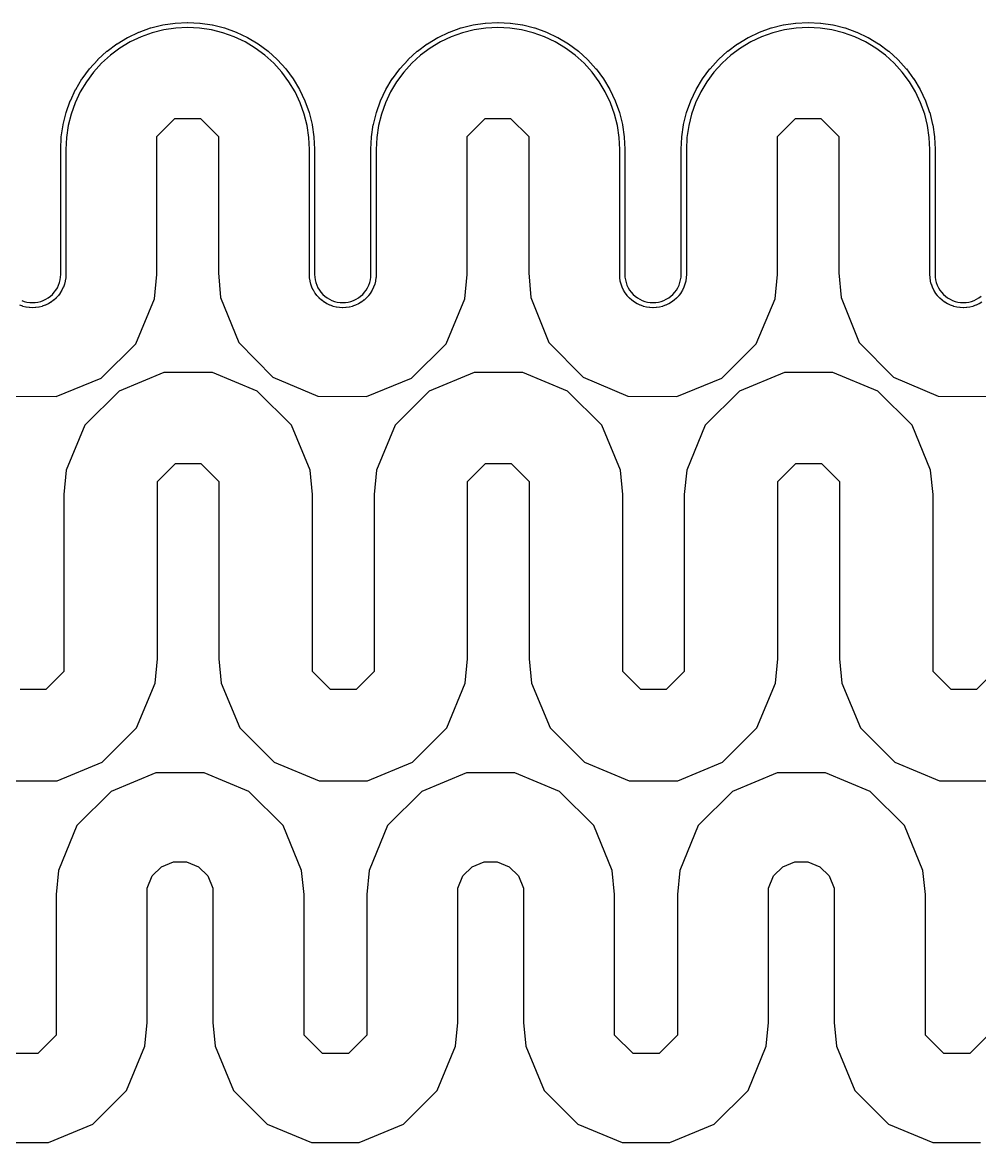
# Model space of a CAD drawing. Header units: metres. Extents: x 0 to 117, y 0 to 64.
# Drawn here: x 59.12 to 63.81, y 35.87 to 41.36 of the extents above; entities that cross this region are included whole.
import ezdxf

# ---------------------------------------------------------------- set-up
doc = ezdxf.new("R2010")
doc.units = ezdxf.units.M

msp = doc.modelspace()

# ---------------------------------------------------------------- linework, layer by layer
for points in [[(59.1172, 39.9945), (59.13, 39.9899), (59.13, 39.9899), (59.13, 39.9899), (59.13, 39.9899), (59.1431, 39.9866), (59.1431, 39.9866), (59.1431, 39.9866), (59.1431, 39.9866), (59.1565, 39.9846), (59.1565, 39.9846), (59.1565, 39.9846), (59.1565, 39.9846), (59.1701, 39.9839), (59.1701, 39.9839), (59.1701, 39.9839), (59.1701, 39.9839), (59.1836, 39.9846), (59.1836, 39.9846), (59.1836, 39.9846), (59.1836, 39.9846), (59.197, 39.9866), (59.197, 39.9866), (59.197, 39.9866), (59.197, 39.9866), (59.2102, 39.9899), (59.2102, 39.9899), (59.2102, 39.9899), (59.2102, 39.9899), (59.2229, 39.9945), (59.2229, 39.9945), (59.2229, 39.9945), (59.2229, 39.9945), (59.2352, 40.0003), (59.2352, 40.0003), (59.2352, 40.0003), (59.2352, 40.0003), (59.2468, 40.0072), (59.2468, 40.0072), (59.2468, 40.0072), (59.2468, 40.0072), (59.2577, 40.0153), (59.2577, 40.0153), (59.2577, 40.0153), (59.2577, 40.0153), (59.2678, 40.0244), (59.2678, 40.0244), (59.2678, 40.0244), (59.2678, 40.0244), (59.2769, 40.0344), (59.2769, 40.0344), (59.2769, 40.0344), (59.2769, 40.0344), (59.2849, 40.0453), (59.2849, 40.0453), (59.2849, 40.0453), (59.2849, 40.0453), (59.2919, 40.057), (59.2919, 40.057), (59.2919, 40.057), (59.2919, 40.057), (59.2977, 40.0692), (59.2977, 40.0692), (59.2977, 40.0692), (59.2977, 40.0692), (59.3023, 40.082), (59.3023, 40.082), (59.3023, 40.082), (59.3023, 40.082), (59.3056, 40.0951), (59.3056, 40.0951), (59.3056, 40.0951), (59.3056, 40.0951), (59.3076, 40.1086), (59.3076, 40.1086), (59.3076, 40.1086), (59.3076, 40.1086), (59.3082, 40.1224), (59.3082, 40.1224), (59.3082, 40.1224), (59.3082, 40.1224), (59.3082, 40.735), (59.3082, 40.7356), (59.3109, 40.7953), (59.3111, 40.7966), (59.3198, 40.8558), (59.3201, 40.857), (59.3346, 40.915), (59.335, 40.9162), (59.3551, 40.9726), (59.3556, 40.9737), (59.3812, 41.0278), (59.3818, 41.0289), (59.4125, 41.0802), (59.4132, 41.0812), (59.4489, 41.1293), (59.4496, 41.1303), (59.4898, 41.1746), (59.4907, 41.1755), (59.535, 41.2156), (59.536, 41.2164), (59.584, 41.2521), (59.5851, 41.2528), (59.6364, 41.2835), (59.6375, 41.2841), (59.6916, 41.3097), (59.6927, 41.3102), (59.749, 41.3303), (59.7502, 41.3307), (59.8083, 41.3452), (59.8095, 41.3454), (59.8687, 41.3542), (59.8699, 41.3543), (59.9297, 41.3573), (59.9309, 41.3573), (59.9907, 41.3543), (59.9919, 41.3542), (60.0511, 41.3454), (60.0523, 41.3452), (60.1103, 41.3307), (60.1115, 41.3303), (60.1678, 41.3102), (60.169, 41.3097), (60.2231, 41.2841), (60.2242, 41.2835), (60.2755, 41.2528), (60.2765, 41.2521), (60.3246, 41.2164), (60.3255, 41.2156), (60.3699, 41.1755), (60.3707, 41.1746), (60.4109, 41.1303), (60.4117, 41.1293), (60.4474, 41.0812), (60.448, 41.0802), (60.4788, 41.0289), (60.4794, 41.0278), (60.505, 40.9737), (60.5054, 40.9726), (60.5256, 40.9162), (60.526, 40.915), (60.5405, 40.857), (60.5407, 40.8558), (60.5495, 40.7966), (60.5496, 40.7954), (60.5526, 40.7356), (60.5526, 40.735), (60.5526, 40.1224), (60.5526, 40.1224), (60.5526, 40.1224), (60.5526, 40.1224), (60.5533, 40.1086), (60.5533, 40.1086), (60.5533, 40.1086), (60.5533, 40.1086), (60.5553, 40.0951), (60.5553, 40.0951), (60.5553, 40.0951), (60.5553, 40.0951), (60.5586, 40.082), (60.5586, 40.082), (60.5586, 40.082), (60.5586, 40.082), (60.5631, 40.0692), (60.5631, 40.0692), (60.5631, 40.0692), (60.5631, 40.0692), (60.5689, 40.057), (60.5689, 40.057), (60.5689, 40.057), (60.5689, 40.057), (60.5759, 40.0453), (60.5759, 40.0453), (60.5759, 40.0453), (60.5759, 40.0453), (60.584, 40.0344), (60.584, 40.0344), (60.584, 40.0344), (60.584, 40.0344), (60.5931, 40.0244), (60.5931, 40.0244), (60.5931, 40.0244), (60.5931, 40.0244), (60.6031, 40.0153), (60.6031, 40.0153), (60.6031, 40.0153), (60.6031, 40.0153), (60.614, 40.0072), (60.614, 40.0072), (60.614, 40.0072), (60.614, 40.0072), (60.6256, 40.0003), (60.6256, 40.0003), (60.6256, 40.0003), (60.6256, 40.0003), (60.6379, 39.9945), (60.6379, 39.9945), (60.6379, 39.9945), (60.6379, 39.9945), (60.6507, 39.9899), (60.6507, 39.9899), (60.6507, 39.9899), (60.6507, 39.9899), (60.6638, 39.9866), (60.6638, 39.9866), (60.6638, 39.9866), (60.6638, 39.9866), (60.6772, 39.9846), (60.6772, 39.9846), (60.6772, 39.9846), (60.6772, 39.9846), (60.6908, 39.9839), (60.6908, 39.9839), (60.6908, 39.9839), (60.6908, 39.9839), (60.7043, 39.9846), (60.7043, 39.9846), (60.7043, 39.9846), (60.7043, 39.9846), (60.7177, 39.9866), (60.7177, 39.9866), (60.7177, 39.9866), (60.7177, 39.9866), (60.7309, 39.9899), (60.7309, 39.9899), (60.7309, 39.9899), (60.7309, 39.9899), (60.7436, 39.9945), (60.7436, 39.9945), (60.7436, 39.9945), (60.7436, 39.9945), (60.7559, 40.0003), (60.7559, 40.0003), (60.7559, 40.0003), (60.7559, 40.0003), (60.7675, 40.0072), (60.7675, 40.0072), (60.7675, 40.0072), (60.7675, 40.0072), (60.7784, 40.0153), (60.7784, 40.0153), (60.7784, 40.0153), (60.7784, 40.0153), (60.7885, 40.0244), (60.7885, 40.0244), (60.7885, 40.0244), (60.7885, 40.0244), (60.7976, 40.0344), (60.7976, 40.0344), (60.7976, 40.0344), (60.7976, 40.0344), (60.8056, 40.0453), (60.8056, 40.0453), (60.8056, 40.0453), (60.8056, 40.0453), (60.8126, 40.057), (60.8126, 40.057), (60.8126, 40.057), (60.8126, 40.057), (60.8184, 40.0692), (60.8184, 40.0692), (60.8184, 40.0692), (60.8184, 40.0692), (60.823, 40.082), (60.823, 40.082), (60.823, 40.082), (60.823, 40.082), (60.8263, 40.0951), (60.8263, 40.0951), (60.8263, 40.0951), (60.8263, 40.0951), (60.8283, 40.1086), (60.8283, 40.1086), (60.8283, 40.1086), (60.8283, 40.1086), (60.8289, 40.1224), (60.8289, 40.1224), (60.8289, 40.1224), (60.8289, 40.1224), (60.8289, 40.735), (60.8289, 40.7356), (60.8316, 40.7953), (60.8318, 40.7966), (60.8405, 40.8558), (60.8408, 40.857), (60.8553, 40.915), (60.8557, 40.9162), (60.8758, 40.9726), (60.8763, 40.9737), (60.9019, 41.0278), (60.9025, 41.0289), (60.9332, 41.0802), (60.9339, 41.0812), (60.9696, 41.1293), (60.9703, 41.1303), (61.0105, 41.1746), (61.0114, 41.1755), (61.0557, 41.2156), (61.0567, 41.2164), (61.1047, 41.2521), (61.1058, 41.2528), (61.1571, 41.2835), (61.1582, 41.2841), (61.2123, 41.3097), (61.2134, 41.3102), (61.2697, 41.3303), (61.2709, 41.3307), (61.329, 41.3452), (61.3302, 41.3454), (61.3894, 41.3542), (61.3906, 41.3543), (61.4504, 41.3573), (61.4516, 41.3573), (61.5114, 41.3543), (61.5126, 41.3542), (61.5718, 41.3454), (61.573, 41.3452), (61.631, 41.3307), (61.6322, 41.3303), (61.6885, 41.3102), (61.6897, 41.3097), (61.7438, 41.2841), (61.7449, 41.2835), (61.7962, 41.2528), (61.7972, 41.2521), (61.8453, 41.2164), (61.8462, 41.2156), (61.8906, 41.1755), (61.8914, 41.1746), (61.9316, 41.1303), (61.9324, 41.1293), (61.968, 41.0812), (61.9687, 41.0802), (61.9995, 41.0289), (62.0001, 41.0278), (62.0257, 40.9737), (62.0261, 40.9726), (62.0463, 40.9162), (62.0467, 40.915), (62.0612, 40.857), (62.0614, 40.8558), (62.0702, 40.7966), (62.0703, 40.7954), (62.0733, 40.7356), (62.0733, 40.735), (62.0733, 40.1223), (62.0733, 40.1223), (62.0733, 40.1223), (62.0733, 40.1223), (62.0737, 40.1084), (62.0737, 40.1084), (62.0737, 40.1084), (62.0737, 40.1084), (62.0757, 40.0951), (62.0757, 40.0951), (62.0757, 40.0951), (62.0757, 40.0951), (62.079, 40.082), (62.079, 40.082), (62.079, 40.082), (62.079, 40.082), (62.0836, 40.0692), (62.0836, 40.0692), (62.0836, 40.0692), (62.0836, 40.0692), (62.0894, 40.057), (62.0894, 40.057), (62.0894, 40.057), (62.0894, 40.057), (62.0963, 40.0453), (62.0963, 40.0453), (62.0963, 40.0453), (62.0963, 40.0453), (62.1044, 40.0344), (62.1044, 40.0344), (62.1044, 40.0344), (62.1044, 40.0344), (62.1135, 40.0244), (62.1135, 40.0244), (62.1135, 40.0244), (62.1135, 40.0244), (62.1236, 40.0153), (62.1236, 40.0153), (62.1236, 40.0153), (62.1236, 40.0153), (62.1344, 40.0072), (62.1344, 40.0072), (62.1344, 40.0072), (62.1344, 40.0072), (62.1461, 40.0003), (62.1461, 40.0003), (62.1461, 40.0003), (62.1461, 40.0003), (62.1583, 39.9945), (62.1583, 39.9945), (62.1583, 39.9945), (62.1583, 39.9945), (62.1711, 39.9899), (62.1711, 39.9899), (62.1711, 39.9899), (62.1711, 39.9899), (62.1843, 39.9866), (62.1843, 39.9866), (62.1843, 39.9866), (62.1843, 39.9866), (62.1977, 39.9846), (62.1977, 39.9846), (62.1977, 39.9846), (62.1977, 39.9846), (62.2112, 39.9839), (62.2112, 39.9839), (62.2112, 39.9839), (62.2112, 39.9839), (62.2247, 39.9846), (62.2247, 39.9846), (62.2247, 39.9846), (62.2247, 39.9846), (62.2382, 39.9866), (62.2382, 39.9866), (62.2382, 39.9866), (62.2382, 39.9866), (62.2513, 39.9899), (62.2513, 39.9899), (62.2513, 39.9899), (62.2513, 39.9899), (62.2641, 39.9945), (62.2641, 39.9945), (62.2641, 39.9945), (62.2641, 39.9945), (62.2763, 40.0003), (62.2763, 40.0003), (62.2763, 40.0003), (62.2763, 40.0003), (62.288, 40.0072), (62.288, 40.0072), (62.288, 40.0072), (62.288, 40.0072), (62.2988, 40.0153), (62.2988, 40.0153), (62.2988, 40.0153), (62.2988, 40.0153), (62.3089, 40.0244), (62.3089, 40.0244), (62.3089, 40.0244), (62.3089, 40.0244), (62.318, 40.0344), (62.318, 40.0344), (62.318, 40.0344), (62.318, 40.0344), (62.3261, 40.0453), (62.3261, 40.0453), (62.3261, 40.0453), (62.3261, 40.0453), (62.333, 40.057), (62.333, 40.057), (62.333, 40.057), (62.333, 40.057), (62.3388, 40.0692), (62.3388, 40.0692), (62.3388, 40.0692), (62.3388, 40.0692), (62.3434, 40.082), (62.3434, 40.082), (62.3434, 40.082), (62.3434, 40.082), (62.3467, 40.0951), (62.3467, 40.0951), (62.3467, 40.0951), (62.3467, 40.0951), (62.3487, 40.1086), (62.3487, 40.1086), (62.3487, 40.1086), (62.3487, 40.1086), (62.3494, 40.1224), (62.3494, 40.1224), (62.3494, 40.1224), (62.3494, 40.1224), (62.3494, 40.735), (62.3494, 40.7356), (62.3521, 40.7953), (62.3522, 40.7966), (62.361, 40.8558), (62.3612, 40.857), (62.3758, 40.915), (62.3761, 40.9162), (62.3963, 40.9726), (62.3967, 40.9737), (62.4223, 41.0278), (62.4229, 41.0289), (62.4537, 41.0802), (62.4544, 41.0812), (62.49, 41.1293), (62.4908, 41.1303), (62.531, 41.1746), (62.5318, 41.1755), (62.5762, 41.2156), (62.5771, 41.2164), (62.6252, 41.2521), (62.6262, 41.2528), (62.6775, 41.2835), (62.6786, 41.2841), (62.7327, 41.3097), (62.7339, 41.3102), (62.7902, 41.3303), (62.7914, 41.3307), (62.8494, 41.3452), (62.8506, 41.3454), (62.9098, 41.3542), (62.9111, 41.3543), (62.9708, 41.3573), (62.972, 41.3573), (63.0318, 41.3543), (63.033, 41.3542), (63.0922, 41.3454), (63.0934, 41.3452), (63.1515, 41.3307), (63.1527, 41.3303), (63.209, 41.3102), (63.2101, 41.3097), (63.2642, 41.2841), (63.2653, 41.2835), (63.3166, 41.2528), (63.3177, 41.2521), (63.3657, 41.2164), (63.3667, 41.2156), (63.411, 41.1755), (63.4119, 41.1746), (63.4521, 41.1303), (63.4529, 41.1293), (63.4885, 41.0812), (63.4892, 41.0802), (63.5199, 41.0289), (63.5205, 41.0278), (63.5461, 40.9737), (63.5466, 40.9726), (63.5667, 40.9162), (63.5671, 40.915), (63.5816, 40.857), (63.5819, 40.8558), (63.5907, 40.7966), (63.5908, 40.7954), (63.5937, 40.7356), (63.5937, 40.735), (63.5937, 40.1224), (63.5937, 40.1224), (63.5937, 40.1224), (63.5937, 40.1224), (63.5944, 40.1086), (63.5944, 40.1086), (63.5944, 40.1086), (63.5944, 40.1086), (63.5964, 40.0951), (63.5964, 40.0951), (63.5964, 40.0951), (63.5964, 40.0951), (63.5997, 40.082), (63.5997, 40.082), (63.5997, 40.082), (63.5997, 40.082), (63.6043, 40.0692), (63.6043, 40.0692), (63.6043, 40.0692), (63.6043, 40.0692), (63.6101, 40.057), (63.6101, 40.057), (63.6101, 40.057), (63.6101, 40.057), (63.617, 40.0453), (63.617, 40.0453), (63.617, 40.0453), (63.617, 40.0453), (63.6251, 40.0344), (63.6251, 40.0344), (63.6251, 40.0344), (63.6251, 40.0344), (63.6342, 40.0244), (63.6342, 40.0244), (63.6342, 40.0244), (63.6342, 40.0244), (63.6443, 40.0153), (63.6443, 40.0153), (63.6443, 40.0153), (63.6443, 40.0153), (63.6551, 40.0072), (63.6551, 40.0072), (63.6551, 40.0072), (63.6551, 40.0072), (63.6668, 40.0003), (63.6668, 40.0003), (63.6668, 40.0003), (63.6668, 40.0003), (63.679, 39.9945), (63.679, 39.9945), (63.679, 39.9945), (63.679, 39.9945), (63.6918, 39.9899), (63.6918, 39.9899), (63.6918, 39.9899), (63.6918, 39.9899), (63.7049, 39.9866), (63.7049, 39.9866), (63.7049, 39.9866), (63.7049, 39.9866), (63.7184, 39.9846), (63.7184, 39.9846), (63.7184, 39.9846), (63.7184, 39.9846), (63.7319, 39.9839), (63.7319, 39.9839), (63.7319, 39.9839), (63.7319, 39.9839), (63.7454, 39.9846), (63.7454, 39.9846), (63.7454, 39.9846), (63.7454, 39.9846), (63.7589, 39.9866), (63.7589, 39.9866), (63.7589, 39.9866), (63.7589, 39.9866), (63.772, 39.9899), (63.772, 39.9899), (63.772, 39.9899), (63.772, 39.9899), (63.7848, 39.9945), (63.7848, 39.9945), (63.7848, 39.9945), (63.7848, 39.9945), (63.797, 40.0003), (63.797, 40.0003), (63.797, 40.0003), (63.797, 40.0003), (63.8087, 40.0072), (63.8087, 40.0072), (63.8087, 40.0072), (63.8087, 40.0072), (63.8195, 40.0153)], [(63.8223, 39.9857), (63.8096, 39.9781), (63.8085, 39.9775), (63.7951, 39.9712), (63.7939, 39.9707), (63.78, 39.9658), (63.7788, 39.9654), (63.7644, 39.9618), (63.7632, 39.9616), (63.7486, 39.9594), (63.7473, 39.9593), (63.7325, 39.9585), (63.7313, 39.9585), (63.7165, 39.9593), (63.7152, 39.9594), (63.7006, 39.9616), (63.6994, 39.9618), (63.685, 39.9654), (63.6838, 39.9658), (63.6699, 39.9707), (63.6687, 39.9712), (63.6553, 39.9775), (63.6542, 39.9781), (63.6415, 39.9857), (63.6405, 39.9864), (63.6286, 39.9953), (63.6277, 39.9961), (63.6167, 40.006), (63.6158, 40.0069), (63.6059, 40.0178), (63.6051, 40.0188), (63.5962, 40.0307), (63.5956, 40.0317), (63.5879, 40.0444), (63.5874, 40.0455), (63.581, 40.0589), (63.5805, 40.0601), (63.5756, 40.074), (63.5752, 40.0752), (63.5716, 40.0896), (63.5714, 40.0908), (63.5692, 40.1054), (63.5691, 40.1067), (63.5683, 40.1215), (63.5683, 40.1221), (63.5683, 40.7347), (63.5683, 40.7347), (63.5683, 40.7347), (63.5683, 40.7347), (63.5654, 40.7935), (63.5654, 40.7935), (63.5654, 40.7935), (63.5654, 40.7935), (63.5568, 40.8514), (63.5568, 40.8514), (63.5568, 40.8514), (63.5568, 40.8514), (63.5426, 40.9083), (63.5426, 40.9083), (63.5426, 40.9083), (63.5426, 40.9083), (63.5229, 40.9634), (63.5229, 40.9634), (63.5229, 40.9634), (63.5229, 40.9634), (63.4978, 41.0164), (63.4978, 41.0164), (63.4978, 41.0164), (63.4978, 41.0164), (63.4677, 41.0666), (63.4677, 41.0666), (63.4677, 41.0666), (63.4677, 41.0666), (63.4328, 41.1137), (63.4328, 41.1137), (63.4328, 41.1137), (63.4328, 41.1137), (63.3935, 41.1571), (63.3935, 41.1571), (63.3935, 41.1571), (63.3935, 41.1571), (63.3501, 41.1964), (63.3501, 41.1964), (63.3501, 41.1964), (63.3501, 41.1964), (63.303, 41.2313), (63.303, 41.2313), (63.303, 41.2313), (63.303, 41.2313), (63.2528, 41.2614), (63.2528, 41.2614), (63.2528, 41.2614), (63.2528, 41.2614), (63.1998, 41.2864), (63.1998, 41.2864), (63.1998, 41.2864), (63.1998, 41.2864), (63.1447, 41.3062), (63.1447, 41.3062), (63.1447, 41.3062), (63.1447, 41.3062), (63.0879, 41.3204), (63.0879, 41.3204), (63.0879, 41.3204), (63.0879, 41.3204), (63.0299, 41.329), (63.0299, 41.329), (63.0299, 41.329), (63.0299, 41.329), (62.9714, 41.3319), (62.9714, 41.3319), (62.9714, 41.3319), (62.9714, 41.3319), (62.9129, 41.329), (62.9129, 41.329), (62.9129, 41.329), (62.9129, 41.329), (62.855, 41.3204), (62.855, 41.3204), (62.855, 41.3204), (62.855, 41.3204), (62.7982, 41.3062), (62.7982, 41.3062), (62.7982, 41.3062), (62.7982, 41.3062), (62.743, 41.2864), (62.743, 41.2864), (62.743, 41.2864), (62.743, 41.2864), (62.6901, 41.2614), (62.6901, 41.2614), (62.6901, 41.2614), (62.6901, 41.2614), (62.6398, 41.2313), (62.6398, 41.2313), (62.6398, 41.2313), (62.6398, 41.2313), (62.5928, 41.1964), (62.5928, 41.1964), (62.5928, 41.1964), (62.5928, 41.1964), (62.5494, 41.1571), (62.5494, 41.1571), (62.5494, 41.1571), (62.5494, 41.1571), (62.51, 41.1137), (62.51, 41.1137), (62.51, 41.1137), (62.51, 41.1137), (62.4751, 41.0666), (62.4751, 41.0666), (62.4751, 41.0666), (62.4751, 41.0666), (62.445, 41.0164), (62.445, 41.0164), (62.445, 41.0164), (62.445, 41.0164), (62.42, 40.9634), (62.42, 40.9634), (62.42, 40.9634), (62.42, 40.9634), (62.4002, 40.9083), (62.4002, 40.9083), (62.4002, 40.9083), (62.4002, 40.9083), (62.386, 40.8514), (62.386, 40.8514), (62.386, 40.8514), (62.386, 40.8514), (62.3774, 40.7935), (62.3774, 40.7935), (62.3774, 40.7935), (62.3774, 40.7935), (62.3748, 40.7347), (62.3748, 40.7347), (62.3748, 40.7347), (62.3748, 40.7347), (62.3748, 40.1221), (62.3748, 40.1215), (62.374, 40.1067), (62.3739, 40.1054), (62.3717, 40.0908), (62.3715, 40.0896), (62.3679, 40.0752), (62.3675, 40.074), (62.3626, 40.0601), (62.3621, 40.0589), (62.3557, 40.0455), (62.3552, 40.0444), (62.3475, 40.0317), (62.3469, 40.0307), (62.338, 40.0188), (62.3372, 40.0178), (62.3273, 40.0069), (62.3264, 40.006), (62.3155, 39.9961), (62.3145, 39.9953), (62.3026, 39.9864), (62.3016, 39.9857), (62.2889, 39.9781), (62.2878, 39.9775), (62.2744, 39.9712), (62.2732, 39.9707), (62.2593, 39.9658), (62.2581, 39.9654), (62.2437, 39.9618), (62.2425, 39.9616), (62.2279, 39.9594), (62.2266, 39.9593), (62.2118, 39.9585), (62.2106, 39.9585), (62.1958, 39.9593), (62.1946, 39.9594), (62.1799, 39.9616), (62.1787, 39.9618), (62.1643, 39.9654), (62.1631, 39.9658), (62.1492, 39.9707), (62.148, 39.9712), (62.1347, 39.9775), (62.1336, 39.9781), (62.1209, 39.9857), (62.1198, 39.9864), (62.1079, 39.9953), (62.107, 39.9961), (62.096, 40.006), (62.0951, 40.0069), (62.0852, 40.0178), (62.0844, 40.0188), (62.0756, 40.0307), (62.0749, 40.0317), (62.0672, 40.0444), (62.0667, 40.0455), (62.0603, 40.0589), (62.0599, 40.0601), (62.0549, 40.074), (62.0545, 40.0752), (62.0509, 40.0896), (62.0507, 40.0908), (62.0485, 40.1054), (62.0484, 40.1069), (62.0479, 40.1217), (62.0479, 40.1221), (62.0479, 40.7347), (62.0479, 40.7347), (62.0479, 40.7347), (62.0479, 40.7347), (62.045, 40.7935), (62.045, 40.7935), (62.045, 40.7935), (62.045, 40.7935), (62.0364, 40.8514), (62.0364, 40.8514), (62.0364, 40.8514), (62.0364, 40.8514), (62.0222, 40.9083), (62.0222, 40.9083), (62.0222, 40.9083), (62.0222, 40.9083), (62.0024, 40.9634), (62.0024, 40.9634), (62.0024, 40.9634), (62.0024, 40.9634), (61.9774, 41.0164), (61.9774, 41.0164), (61.9774, 41.0164), (61.9774, 41.0164), (61.9473, 41.0666), (61.9473, 41.0666), (61.9473, 41.0666), (61.9473, 41.0666), (61.9124, 41.1137), (61.9124, 41.1137), (61.9124, 41.1137), (61.9124, 41.1137), (61.873, 41.1571), (61.873, 41.1571), (61.873, 41.1571), (61.873, 41.1571), (61.8296, 41.1964), (61.8296, 41.1964), (61.8296, 41.1964), (61.8296, 41.1964), (61.7826, 41.2313), (61.7826, 41.2313), (61.7826, 41.2313), (61.7826, 41.2313), (61.7323, 41.2614), (61.7323, 41.2614), (61.7323, 41.2614), (61.7323, 41.2614), (61.6794, 41.2864), (61.6794, 41.2864), (61.6794, 41.2864), (61.6794, 41.2864), (61.6242, 41.3062), (61.6242, 41.3062), (61.6242, 41.3062), (61.6242, 41.3062), (61.5674, 41.3204), (61.5674, 41.3204), (61.5674, 41.3204), (61.5674, 41.3204), (61.5095, 41.329), (61.5095, 41.329), (61.5095, 41.329), (61.5095, 41.329), (61.451, 41.3319), (61.451, 41.3319), (61.451, 41.3319), (61.451, 41.3319), (61.3925, 41.329), (61.3925, 41.329), (61.3925, 41.329), (61.3925, 41.329), (61.3345, 41.3204), (61.3345, 41.3204), (61.3345, 41.3204), (61.3345, 41.3204), (61.2777, 41.3062), (61.2777, 41.3062), (61.2777, 41.3062), (61.2777, 41.3062), (61.2226, 41.2864), (61.2226, 41.2864), (61.2226, 41.2864), (61.2226, 41.2864), (61.1696, 41.2614), (61.1696, 41.2614), (61.1696, 41.2614), (61.1696, 41.2614), (61.1194, 41.2313), (61.1194, 41.2313), (61.1194, 41.2313), (61.1194, 41.2313), (61.0723, 41.1964), (61.0723, 41.1964), (61.0723, 41.1964), (61.0723, 41.1964), (61.0289, 41.1571), (61.0289, 41.1571), (61.0289, 41.1571), (61.0289, 41.1571), (60.9896, 41.1137), (60.9896, 41.1137), (60.9896, 41.1137), (60.9896, 41.1137), (60.9547, 41.0666), (60.9547, 41.0666), (60.9547, 41.0666), (60.9547, 41.0666), (60.9246, 41.0164), (60.9246, 41.0164), (60.9246, 41.0164), (60.9246, 41.0164), (60.8995, 40.9634), (60.8995, 40.9634), (60.8995, 40.9634), (60.8995, 40.9634), (60.8798, 40.9083), (60.8798, 40.9083), (60.8798, 40.9083), (60.8798, 40.9083), (60.8656, 40.8514), (60.8656, 40.8514), (60.8656, 40.8514), (60.8656, 40.8514), (60.857, 40.7935), (60.857, 40.7935), (60.857, 40.7935), (60.857, 40.7935), (60.8543, 40.7347), (60.8543, 40.7347), (60.8543, 40.7347), (60.8543, 40.7347), (60.8543, 40.1221), (60.8543, 40.1215), (60.8536, 40.1067), (60.8535, 40.1054), (60.8513, 40.0908), (60.8511, 40.0896), (60.8475, 40.0752), (60.8471, 40.074), (60.8421, 40.0601), (60.8416, 40.0589), (60.8353, 40.0455), (60.8347, 40.0444), (60.8271, 40.0317), (60.8264, 40.0307), (60.8176, 40.0188), (60.8168, 40.0178), (60.8069, 40.0069), (60.806, 40.006), (60.795, 39.9961), (60.794, 39.9953), (60.7821, 39.9864), (60.7811, 39.9857), (60.7684, 39.9781), (60.7673, 39.9775), (60.7539, 39.9712), (60.7528, 39.9707), (60.7388, 39.9658), (60.7376, 39.9654), (60.7233, 39.9618), (60.7221, 39.9616), (60.7074, 39.9594), (60.7062, 39.9593), (60.6914, 39.9585), (60.6901, 39.9585), (60.6753, 39.9593), (60.6741, 39.9594), (60.6595, 39.9616), (60.6582, 39.9618), (60.6439, 39.9654), (60.6427, 39.9658), (60.6287, 39.9707), (60.6276, 39.9712), (60.6142, 39.9775), (60.6131, 39.9781), (60.6004, 39.9857), (60.5994, 39.9864), (60.5875, 39.9953), (60.5865, 39.9961), (60.5755, 40.006), (60.5747, 40.0069), (60.5647, 40.0178), (60.5639, 40.0188), (60.5551, 40.0307), (60.5544, 40.0317), (60.5468, 40.0444), (60.5462, 40.0455), (60.5399, 40.0589), (60.5394, 40.0601), (60.5344, 40.074), (60.5341, 40.0752), (60.5305, 40.0896), (60.5302, 40.0908), (60.528, 40.1054), (60.5279, 40.1067), (60.5272, 40.1215), (60.5272, 40.1221), (60.5272, 40.7347), (60.5272, 40.7347), (60.5272, 40.7347), (60.5272, 40.7347), (60.5243, 40.7935), (60.5243, 40.7935), (60.5243, 40.7935), (60.5243, 40.7935), (60.5157, 40.8514), (60.5157, 40.8514), (60.5157, 40.8514), (60.5157, 40.8514), (60.5015, 40.9083), (60.5015, 40.9083), (60.5015, 40.9083), (60.5015, 40.9083), (60.4817, 40.9634), (60.4817, 40.9634), (60.4817, 40.9634), (60.4817, 40.9634), (60.4567, 41.0164), (60.4567, 41.0164), (60.4567, 41.0164), (60.4567, 41.0164), (60.4266, 41.0666), (60.4266, 41.0666), (60.4266, 41.0666), (60.4266, 41.0666), (60.3917, 41.1137), (60.3917, 41.1137), (60.3917, 41.1137), (60.3917, 41.1137), (60.3523, 41.1571), (60.3523, 41.1571), (60.3523, 41.1571), (60.3523, 41.1571), (60.3089, 41.1964), (60.3089, 41.1964), (60.3089, 41.1964), (60.3089, 41.1964), (60.2619, 41.2313), (60.2619, 41.2313), (60.2619, 41.2313), (60.2619, 41.2313), (60.2117, 41.2614), (60.2117, 41.2614), (60.2117, 41.2614), (60.2117, 41.2614), (60.1587, 41.2864), (60.1587, 41.2864), (60.1587, 41.2864), (60.1587, 41.2864), (60.1035, 41.3062), (60.1035, 41.3062), (60.1035, 41.3062), (60.1035, 41.3062), (60.0467, 41.3204), (60.0467, 41.3204), (60.0467, 41.3204), (60.0467, 41.3204), (59.9888, 41.329), (59.9888, 41.329), (59.9888, 41.329), (59.9888, 41.329), (59.9303, 41.3319), (59.9303, 41.3319), (59.9303, 41.3319), (59.9303, 41.3319), (59.8718, 41.329), (59.8718, 41.329), (59.8718, 41.329), (59.8718, 41.329), (59.8138, 41.3204), (59.8138, 41.3204), (59.8138, 41.3204), (59.8138, 41.3204), (59.757, 41.3062), (59.757, 41.3062), (59.757, 41.3062), (59.757, 41.3062), (59.7019, 41.2864), (59.7019, 41.2864), (59.7019, 41.2864), (59.7019, 41.2864), (59.6489, 41.2614), (59.6489, 41.2614), (59.6489, 41.2614), (59.6489, 41.2614), (59.5987, 41.2313), (59.5987, 41.2313), (59.5987, 41.2313), (59.5987, 41.2313), (59.5516, 41.1964), (59.5516, 41.1964), (59.5516, 41.1964), (59.5516, 41.1964), (59.5082, 41.1571), (59.5082, 41.1571), (59.5082, 41.1571), (59.5082, 41.1571), (59.4689, 41.1137), (59.4689, 41.1137), (59.4689, 41.1137), (59.4689, 41.1137), (59.434, 41.0666), (59.434, 41.0666), (59.434, 41.0666), (59.434, 41.0666), (59.4039, 41.0164), (59.4039, 41.0164), (59.4039, 41.0164), (59.4039, 41.0164), (59.3788, 40.9634), (59.3788, 40.9634), (59.3788, 40.9634), (59.3788, 40.9634), (59.3591, 40.9083), (59.3591, 40.9083), (59.3591, 40.9083), (59.3591, 40.9083), (59.3449, 40.8514), (59.3449, 40.8514), (59.3449, 40.8514), (59.3449, 40.8514), (59.3363, 40.7935), (59.3363, 40.7935), (59.3363, 40.7935), (59.3363, 40.7935), (59.3336, 40.7347), (59.3336, 40.7347), (59.3336, 40.7347), (59.3336, 40.7347), (59.3336, 40.1221), (59.3336, 40.1215), (59.3329, 40.1067), (59.3328, 40.1054), (59.3306, 40.0908), (59.3304, 40.0896), (59.3268, 40.0752), (59.3264, 40.074), (59.3214, 40.0601), (59.3209, 40.0589), (59.3146, 40.0455), (59.314, 40.0444), (59.3064, 40.0317), (59.3057, 40.0307), (59.2969, 40.0188), (59.2961, 40.0178), (59.2862, 40.0069), (59.2853, 40.006), (59.2743, 39.9961), (59.2733, 39.9953), (59.2615, 39.9864), (59.2604, 39.9857), (59.2477, 39.9781), (59.2466, 39.9775), (59.2332, 39.9712), (59.2321, 39.9707), (59.2181, 39.9658), (59.2169, 39.9654), (59.2026, 39.9618), (59.2014, 39.9616), (59.1867, 39.9594), (59.1855, 39.9593), (59.1707, 39.9585), (59.1694, 39.9585), (59.1547, 39.9593), (59.1534, 39.9594), (59.1388, 39.9616), (59.1375, 39.9618), (59.1232, 39.9654), (59.122, 39.9658), (59.108, 39.9707)], [(59.0474, 39.5252), (59.2861, 39.5237), (59.2861, 39.5237), (59.2861, 39.5237), (59.2861, 39.5237), (59.2861, 39.5237), (59.2861, 39.5237), (59.2861, 39.5237), (59.2861, 39.5237), (59.2861, 39.5237), (59.2861, 39.5237), (59.5069, 39.6141), (59.5069, 39.6141), (59.5069, 39.6141), (59.5069, 39.6141), (59.5069, 39.6141), (59.5069, 39.6141), (59.5069, 39.6141), (59.5069, 39.6141), (59.5069, 39.6141), (59.5069, 39.6141), (59.6763, 39.7825), (59.6763, 39.7825), (59.6763, 39.7825), (59.6763, 39.7825), (59.6763, 39.7825), (59.6763, 39.7825), (59.6763, 39.7825), (59.6763, 39.7825), (59.6763, 39.7825), (59.6763, 39.7825), (59.768, 40.003), (59.768, 40.003), (59.768, 40.003), (59.768, 40.003), (59.768, 40.003), (59.768, 40.003), (59.768, 40.003), (59.768, 40.003), (59.7797, 40.1221), (59.7797, 40.1221), (59.7797, 40.1221), (59.7797, 40.1221), (59.7797, 40.7975), (59.8681, 40.8859), (59.993, 40.8859), (60.0814, 40.7975), (60.0814, 40.1292), (60.0814, 40.1292), (60.0814, 40.1292), (60.0814, 40.1292), (60.0916, 40.0098), (60.0916, 40.0098), (60.0916, 40.0098), (60.0916, 40.0098), (60.0916, 40.0098), (60.0916, 40.0098), (60.0916, 40.0098), (60.0916, 40.0098), (60.1807, 39.7883), (60.1807, 39.7883), (60.1807, 39.7883), (60.1807, 39.7883), (60.1807, 39.7883), (60.1807, 39.7883), (60.1807, 39.7883), (60.1807, 39.7883), (60.1807, 39.7883), (60.1807, 39.7883), (60.3481, 39.6182), (60.3481, 39.6182), (60.3481, 39.6182), (60.3481, 39.6182), (60.3481, 39.6182), (60.3481, 39.6182), (60.3481, 39.6182), (60.3481, 39.6182), (60.3481, 39.6182), (60.3481, 39.6182), (60.5681, 39.5252), (60.5681, 39.5252), (60.5681, 39.5252), (60.5681, 39.5252), (60.5681, 39.5252), (60.5681, 39.5252), (60.5681, 39.5252), (60.5681, 39.5252), (60.5681, 39.5252), (60.5681, 39.5252), (60.8066, 39.5237), (60.8066, 39.5237), (60.8066, 39.5237), (60.8066, 39.5237), (60.8066, 39.5237), (60.8066, 39.5237), (60.8066, 39.5237), (60.8066, 39.5237), (60.8066, 39.5237), (60.8066, 39.5237), (61.0276, 39.6141), (61.0276, 39.6141), (61.0276, 39.6141), (61.0276, 39.6141), (61.0276, 39.6141), (61.0276, 39.6141), (61.0276, 39.6141), (61.0276, 39.6141), (61.0276, 39.6141), (61.0276, 39.6141), (61.1967, 39.7825), (61.1967, 39.7825), (61.1967, 39.7825), (61.1967, 39.7825), (61.1967, 39.7825), (61.1967, 39.7825), (61.1967, 39.7825), (61.1967, 39.7825), (61.1967, 39.7825), (61.1967, 39.7825), (61.2884, 40.003), (61.2884, 40.003), (61.2884, 40.003), (61.2884, 40.003), (61.2884, 40.003), (61.2884, 40.003), (61.2884, 40.003), (61.2884, 40.003), (61.3004, 40.1221), (61.3004, 40.1221), (61.3004, 40.1221), (61.3004, 40.1221), (61.3004, 40.7975), (61.3885, 40.8859), (61.5135, 40.8859), (61.6019, 40.7975), (61.6019, 40.1292), (61.6019, 40.1292), (61.6019, 40.1292), (61.6019, 40.1292), (61.6123, 40.0098), (61.6123, 40.0098), (61.6123, 40.0098), (61.6123, 40.0098), (61.6123, 40.0098), (61.6123, 40.0098), (61.6123, 40.0098), (61.6123, 40.0098), (61.7014, 39.7883), (61.7014, 39.7883), (61.7014, 39.7883), (61.7014, 39.7883), (61.7014, 39.7883), (61.7014, 39.7883), (61.7014, 39.7883), (61.7014, 39.7883), (61.7014, 39.7883), (61.7014, 39.7883), (61.8688, 39.6182), (61.8688, 39.6182), (61.8688, 39.6182), (61.8688, 39.6182), (61.8688, 39.6182), (61.8688, 39.6182), (61.8688, 39.6182), (61.8688, 39.6182), (61.8688, 39.6182), (61.8688, 39.6182), (62.0885, 39.5252), (62.0885, 39.5252), (62.0885, 39.5252), (62.0885, 39.5252), (62.0885, 39.5252), (62.0885, 39.5252), (62.0885, 39.5252), (62.0885, 39.5252), (62.0885, 39.5252), (62.0885, 39.5252), (62.3273, 39.5237), (62.3273, 39.5237), (62.3273, 39.5237), (62.3273, 39.5237), (62.3273, 39.5237), (62.3273, 39.5237), (62.3273, 39.5237), (62.3273, 39.5237), (62.3273, 39.5237), (62.3273, 39.5237), (62.548, 39.6141), (62.548, 39.6141), (62.548, 39.6141), (62.548, 39.6141), (62.548, 39.6141), (62.548, 39.6141), (62.548, 39.6141), (62.548, 39.6141), (62.548, 39.6141), (62.548, 39.6141), (62.7174, 39.7825), (62.7174, 39.7825), (62.7174, 39.7825), (62.7174, 39.7825), (62.7174, 39.7825), (62.7174, 39.7825), (62.7174, 39.7825), (62.7174, 39.7825), (62.7174, 39.7825), (62.7174, 39.7825), (62.8091, 40.003), (62.8091, 40.003), (62.8091, 40.003), (62.8091, 40.003), (62.8091, 40.003), (62.8091, 40.003), (62.8091, 40.003), (62.8091, 40.003), (62.8208, 40.1221), (62.8208, 40.1221), (62.8208, 40.1221), (62.8208, 40.1221), (62.8208, 40.7975), (62.9092, 40.8859), (63.0342, 40.8859), (63.1223, 40.7975), (63.1223, 40.1292), (63.1223, 40.1292), (63.1223, 40.1292), (63.1223, 40.1292), (63.1327, 40.0098), (63.1327, 40.0098), (63.1327, 40.0098), (63.1327, 40.0098), (63.1327, 40.0098), (63.1327, 40.0098), (63.1327, 40.0098), (63.1327, 40.0098), (63.2219, 39.7883), (63.2219, 39.7883), (63.2219, 39.7883), (63.2219, 39.7883), (63.2219, 39.7883), (63.2219, 39.7883), (63.2219, 39.7883), (63.2219, 39.7883), (63.2219, 39.7883), (63.2219, 39.7883), (63.3893, 39.6182), (63.3893, 39.6182), (63.3893, 39.6182), (63.3893, 39.6182), (63.3893, 39.6182), (63.3893, 39.6182), (63.3893, 39.6182), (63.3893, 39.6182), (63.3893, 39.6182), (63.3893, 39.6182), (63.609, 39.5252), (63.609, 39.5252), (63.609, 39.5252), (63.609, 39.5252), (63.609, 39.5252), (63.609, 39.5252), (63.609, 39.5252), (63.609, 39.5252), (63.609, 39.5252), (63.609, 39.5252), (63.8477, 39.5237)], [(63.8851, 38.1757), (63.7967, 38.0873), (63.672, 38.0873), (63.5836, 38.1757), (63.5836, 39.0441), (63.5836, 39.0441), (63.5836, 39.0441), (63.5836, 39.0441), (63.5719, 39.163), (63.5719, 39.163), (63.5719, 39.163), (63.5719, 39.163), (63.5719, 39.163), (63.5719, 39.163), (63.5719, 39.163), (63.5719, 39.163), (63.4807, 39.3827), (63.4807, 39.3827), (63.4807, 39.3827), (63.4807, 39.3827), (63.4807, 39.3827), (63.4807, 39.3827), (63.4807, 39.3827), (63.4807, 39.3827), (63.4807, 39.3827), (63.4807, 39.3827), (63.3125, 39.5508), (63.3125, 39.5508), (63.3125, 39.5508), (63.3125, 39.5508), (63.3125, 39.5508), (63.3125, 39.5508), (63.3125, 39.5508), (63.3125, 39.5508), (63.3125, 39.5508), (63.3125, 39.5508), (63.0928, 39.6418), (63.0928, 39.6418), (63.0928, 39.6418), (63.0928, 39.6418), (63.0928, 39.6418), (63.0928, 39.6418), (63.0928, 39.6418), (63.0928, 39.6418), (63.0928, 39.6418), (63.0928, 39.6418), (62.8551, 39.6418), (62.8551, 39.6418), (62.8551, 39.6418), (62.8551, 39.6418), (62.8551, 39.6418), (62.8551, 39.6418), (62.8551, 39.6418), (62.8551, 39.6418), (62.8551, 39.6418), (62.8551, 39.6418), (62.6354, 39.5508), (62.6354, 39.5508), (62.6354, 39.5508), (62.6354, 39.5508), (62.6354, 39.5508), (62.6354, 39.5508), (62.6354, 39.5508), (62.6354, 39.5508), (62.6354, 39.5508), (62.6354, 39.5508), (62.4672, 39.3827), (62.4672, 39.3827), (62.4672, 39.3827), (62.4672, 39.3827), (62.4672, 39.3827), (62.4672, 39.3827), (62.4672, 39.3827), (62.4672, 39.3827), (62.4672, 39.3827), (62.4672, 39.3827), (62.3763, 39.163), (62.3763, 39.163), (62.3763, 39.163), (62.3763, 39.163), (62.3763, 39.163), (62.3763, 39.163), (62.3763, 39.163), (62.3763, 39.163), (62.3646, 39.0441), (62.3646, 39.0441), (62.3646, 39.0441), (62.3646, 39.0441), (62.3646, 38.1757), (62.2762, 38.0873), (62.1513, 38.0873), (62.0629, 38.1757), (62.0629, 39.0441), (62.0629, 39.0441), (62.0629, 39.0441), (62.0629, 39.0441), (62.0512, 39.163), (62.0512, 39.163), (62.0512, 39.163), (62.0512, 39.163), (62.0512, 39.163), (62.0512, 39.163), (62.0512, 39.163), (62.0512, 39.163), (61.9603, 39.3827), (61.9603, 39.3827), (61.9603, 39.3827), (61.9603, 39.3827), (61.9603, 39.3827), (61.9603, 39.3827), (61.9603, 39.3827), (61.9603, 39.3827), (61.9603, 39.3827), (61.9603, 39.3827), (61.7921, 39.5508), (61.7921, 39.5508), (61.7921, 39.5508), (61.7921, 39.5508), (61.7921, 39.5508), (61.7921, 39.5508), (61.7921, 39.5508), (61.7921, 39.5508), (61.7921, 39.5508), (61.7921, 39.5508), (61.5724, 39.6418), (61.5724, 39.6418), (61.5724, 39.6418), (61.5724, 39.6418), (61.5724, 39.6418), (61.5724, 39.6418), (61.5724, 39.6418), (61.5724, 39.6418), (61.5724, 39.6418), (61.5724, 39.6418), (61.3346, 39.6418), (61.3346, 39.6418), (61.3346, 39.6418), (61.3346, 39.6418), (61.3346, 39.6418), (61.3346, 39.6418), (61.3346, 39.6418), (61.3346, 39.6418), (61.3346, 39.6418), (61.3346, 39.6418), (61.1149, 39.5508), (61.1149, 39.5508), (61.1149, 39.5508), (61.1149, 39.5508), (61.1149, 39.5508), (61.1149, 39.5508), (61.1149, 39.5508), (61.1149, 39.5508), (61.1149, 39.5508), (61.1149, 39.5508), (60.9468, 39.3827), (60.9468, 39.3827), (60.9468, 39.3827), (60.9468, 39.3827), (60.9468, 39.3827), (60.9468, 39.3827), (60.9468, 39.3827), (60.9468, 39.3827), (60.9468, 39.3827), (60.9468, 39.3827), (60.8559, 39.163), (60.8559, 39.163), (60.8559, 39.163), (60.8559, 39.163), (60.8559, 39.163), (60.8559, 39.163), (60.8559, 39.163), (60.8559, 39.163), (60.8439, 39.0441), (60.8439, 39.0441), (60.8439, 39.0441), (60.8439, 39.0441), (60.8439, 38.1757), (60.7558, 38.0873), (60.6308, 38.0873), (60.5424, 38.1757), (60.5424, 39.0441), (60.5424, 39.0441), (60.5424, 39.0441), (60.5424, 39.0441), (60.5307, 39.163), (60.5307, 39.163), (60.5307, 39.163), (60.5307, 39.163), (60.5307, 39.163), (60.5307, 39.163), (60.5307, 39.163), (60.5307, 39.163), (60.4398, 39.3827), (60.4398, 39.3827), (60.4398, 39.3827), (60.4398, 39.3827), (60.4398, 39.3827), (60.4398, 39.3827), (60.4398, 39.3827), (60.4398, 39.3827), (60.4398, 39.3827), (60.4398, 39.3827), (60.2717, 39.5508), (60.2717, 39.5508), (60.2717, 39.5508), (60.2717, 39.5508), (60.2717, 39.5508), (60.2717, 39.5508), (60.2717, 39.5508), (60.2717, 39.5508), (60.2717, 39.5508), (60.2717, 39.5508), (60.0519, 39.6418), (60.0519, 39.6418), (60.0519, 39.6418), (60.0519, 39.6418), (60.0519, 39.6418), (60.0519, 39.6418), (60.0519, 39.6418), (60.0519, 39.6418), (60.0519, 39.6418), (60.0519, 39.6418), (59.814, 39.6418), (59.814, 39.6418), (59.814, 39.6418), (59.814, 39.6418), (59.814, 39.6418), (59.814, 39.6418), (59.814, 39.6418), (59.814, 39.6418), (59.814, 39.6418), (59.814, 39.6418), (59.5942, 39.5508), (59.5942, 39.5508), (59.5942, 39.5508), (59.5942, 39.5508), (59.5942, 39.5508), (59.5942, 39.5508), (59.5942, 39.5508), (59.5942, 39.5508), (59.5942, 39.5508), (59.5942, 39.5508), (59.4261, 39.3827), (59.4261, 39.3827), (59.4261, 39.3827), (59.4261, 39.3827), (59.4261, 39.3827), (59.4261, 39.3827), (59.4261, 39.3827), (59.4261, 39.3827), (59.4261, 39.3827), (59.4261, 39.3827), (59.3352, 39.163), (59.3352, 39.163), (59.3352, 39.163), (59.3352, 39.163), (59.3352, 39.163), (59.3352, 39.163), (59.3352, 39.163), (59.3352, 39.163), (59.3235, 39.0441), (59.3235, 39.0441), (59.3235, 39.0441), (59.3235, 39.0441), (59.3235, 38.1757), (59.2351, 38.0873), (59.1101, 38.0873)], [(59.0537, 37.6403), (59.2915, 37.6403), (59.2915, 37.6403), (59.2915, 37.6403), (59.2915, 37.6403), (59.2915, 37.6403), (59.2915, 37.6403), (59.2915, 37.6403), (59.2915, 37.6403), (59.2915, 37.6403), (59.2915, 37.6403), (59.5112, 37.7312), (59.5112, 37.7312), (59.5112, 37.7312), (59.5112, 37.7312), (59.5112, 37.7312), (59.5112, 37.7312), (59.5112, 37.7312), (59.5112, 37.7312), (59.5112, 37.7312), (59.5112, 37.7312), (59.6796, 37.8993), (59.6796, 37.8993), (59.6796, 37.8993), (59.6796, 37.8993), (59.6796, 37.8993), (59.6796, 37.8993), (59.6796, 37.8993), (59.6796, 37.8993), (59.6796, 37.8993), (59.6796, 37.8993), (59.7705, 38.119), (59.7705, 38.119), (59.7705, 38.119), (59.7705, 38.119), (59.7705, 38.119), (59.7705, 38.119), (59.7705, 38.119), (59.7705, 38.119), (59.7822, 38.2379), (59.7822, 38.2379), (59.7822, 38.2379), (59.7822, 38.2379), (59.7822, 39.1066), (59.8706, 39.195), (59.9953, 39.195), (60.0837, 39.1066), (60.0837, 38.2379), (60.0837, 38.2379), (60.0837, 38.2379), (60.0837, 38.2379), (60.0954, 38.119), (60.0954, 38.119), (60.0954, 38.119), (60.0954, 38.119), (60.0954, 38.119), (60.0954, 38.119), (60.0954, 38.119), (60.0954, 38.119), (60.1866, 37.8993), (60.1866, 37.8993), (60.1866, 37.8993), (60.1866, 37.8993), (60.1866, 37.8993), (60.1866, 37.8993), (60.1866, 37.8993), (60.1866, 37.8993), (60.1866, 37.8993), (60.1866, 37.8993), (60.3547, 37.7312), (60.3547, 37.7312), (60.3547, 37.7312), (60.3547, 37.7312), (60.3547, 37.7312), (60.3547, 37.7312), (60.3547, 37.7312), (60.3547, 37.7312), (60.3547, 37.7312), (60.3547, 37.7312), (60.5744, 37.6403), (60.5744, 37.6403), (60.5744, 37.6403), (60.5744, 37.6403), (60.5744, 37.6403), (60.5744, 37.6403), (60.5744, 37.6403), (60.5744, 37.6403), (60.5744, 37.6403), (60.5744, 37.6403), (60.8122, 37.6403), (60.8122, 37.6403), (60.8122, 37.6403), (60.8122, 37.6403), (60.8122, 37.6403), (60.8122, 37.6403), (60.8122, 37.6403), (60.8122, 37.6403), (60.8122, 37.6403), (60.8122, 37.6403), (61.0319, 37.7312), (61.0319, 37.7312), (61.0319, 37.7312), (61.0319, 37.7312), (61.0319, 37.7312), (61.0319, 37.7312), (61.0319, 37.7312), (61.0319, 37.7312), (61.0319, 37.7312), (61.0319, 37.7312), (61.2, 37.8993), (61.2, 37.8993), (61.2, 37.8993), (61.2, 37.8993), (61.2, 37.8993), (61.2, 37.8993), (61.2, 37.8993), (61.2, 37.8993), (61.2, 37.8993), (61.2, 37.8993), (61.291, 38.119), (61.291, 38.119), (61.291, 38.119), (61.291, 38.119), (61.291, 38.119), (61.291, 38.119), (61.291, 38.119), (61.291, 38.119), (61.3026, 38.2379), (61.3026, 38.2379), (61.3026, 38.2379), (61.3026, 38.2379), (61.3026, 39.1066), (61.391, 39.195), (61.516, 39.195), (61.6044, 39.1066), (61.6044, 38.2379), (61.6044, 38.2379), (61.6044, 38.2379), (61.6044, 38.2379), (61.6161, 38.119), (61.6161, 38.119), (61.6161, 38.119), (61.6161, 38.119), (61.6161, 38.119), (61.6161, 38.119), (61.6161, 38.119), (61.6161, 38.119), (61.707, 37.8993), (61.707, 37.8993), (61.707, 37.8993), (61.707, 37.8993), (61.707, 37.8993), (61.707, 37.8993), (61.707, 37.8993), (61.707, 37.8993), (61.707, 37.8993), (61.707, 37.8993), (61.8752, 37.7312), (61.8752, 37.7312), (61.8752, 37.7312), (61.8752, 37.7312), (61.8752, 37.7312), (61.8752, 37.7312), (61.8752, 37.7312), (61.8752, 37.7312), (61.8752, 37.7312), (61.8752, 37.7312), (62.0949, 37.6403), (62.0949, 37.6403), (62.0949, 37.6403), (62.0949, 37.6403), (62.0949, 37.6403), (62.0949, 37.6403), (62.0949, 37.6403), (62.0949, 37.6403), (62.0949, 37.6403), (62.0949, 37.6403), (62.3326, 37.6403), (62.3326, 37.6403), (62.3326, 37.6403), (62.3326, 37.6403), (62.3326, 37.6403), (62.3326, 37.6403), (62.3326, 37.6403), (62.3326, 37.6403), (62.3326, 37.6403), (62.3326, 37.6403), (62.5523, 37.7312), (62.5523, 37.7312), (62.5523, 37.7312), (62.5523, 37.7312), (62.5523, 37.7312), (62.5523, 37.7312), (62.5523, 37.7312), (62.5523, 37.7312), (62.5523, 37.7312), (62.5523, 37.7312), (62.7205, 37.8993), (62.7205, 37.8993), (62.7205, 37.8993), (62.7205, 37.8993), (62.7205, 37.8993), (62.7205, 37.8993), (62.7205, 37.8993), (62.7205, 37.8993), (62.7205, 37.8993), (62.7205, 37.8993), (62.8117, 38.119), (62.8117, 38.119), (62.8117, 38.119), (62.8117, 38.119), (62.8117, 38.119), (62.8117, 38.119), (62.8117, 38.119), (62.8117, 38.119), (62.8233, 38.2379), (62.8233, 38.2379), (62.8233, 38.2379), (62.8233, 38.2379), (62.8233, 39.1066), (62.9117, 39.195), (63.0364, 39.195), (63.1248, 39.1066), (63.1248, 38.2379), (63.1248, 38.2379), (63.1248, 38.2379), (63.1248, 38.2379), (63.1365, 38.119), (63.1365, 38.119), (63.1365, 38.119), (63.1365, 38.119), (63.1365, 38.119), (63.1365, 38.119), (63.1365, 38.119), (63.1365, 38.119), (63.2275, 37.8993), (63.2275, 37.8993), (63.2275, 37.8993), (63.2275, 37.8993), (63.2275, 37.8993), (63.2275, 37.8993), (63.2275, 37.8993), (63.2275, 37.8993), (63.2275, 37.8993), (63.2275, 37.8993), (63.3956, 37.7312), (63.3956, 37.7312), (63.3956, 37.7312), (63.3956, 37.7312), (63.3956, 37.7312), (63.3956, 37.7312), (63.3956, 37.7312), (63.3956, 37.7312), (63.3956, 37.7312), (63.3956, 37.7312), (63.6153, 37.6403), (63.6153, 37.6403), (63.6153, 37.6403), (63.6153, 37.6403), (63.6153, 37.6403), (63.6153, 37.6403), (63.6153, 37.6403), (63.6153, 37.6403), (63.6153, 37.6403), (63.6153, 37.6403), (63.8533, 37.6403)], [(63.8533, 36.3931), (63.7634, 36.3032), (63.6359, 36.3032), (63.546, 36.3931), (63.546, 37.0832), (63.546, 37.0832), (63.546, 37.0832), (63.546, 37.0832), (63.5343, 37.2016), (63.5343, 37.2016), (63.5343, 37.2016), (63.5343, 37.2016), (63.5343, 37.2016), (63.5343, 37.2016), (63.5343, 37.2016), (63.5343, 37.2016), (63.4436, 37.4208), (63.4436, 37.4208), (63.4436, 37.4208), (63.4436, 37.4208), (63.4436, 37.4208), (63.4436, 37.4208), (63.4436, 37.4208), (63.4436, 37.4208), (63.4436, 37.4208), (63.4436, 37.4208), (63.276, 37.5884), (63.276, 37.5884), (63.276, 37.5884), (63.276, 37.5884), (63.276, 37.5884), (63.276, 37.5884), (63.276, 37.5884), (63.276, 37.5884), (63.276, 37.5884), (63.276, 37.5884), (63.0568, 37.6791), (63.0568, 37.6791), (63.0568, 37.6791), (63.0568, 37.6791), (63.0568, 37.6791), (63.0568, 37.6791), (63.0568, 37.6791), (63.0568, 37.6791), (63.0568, 37.6791), (63.0568, 37.6791), (62.8198, 37.6791), (62.8198, 37.6791), (62.8198, 37.6791), (62.8198, 37.6791), (62.8198, 37.6791), (62.8198, 37.6791), (62.8198, 37.6791), (62.8198, 37.6791), (62.8198, 37.6791), (62.8198, 37.6791), (62.6008, 37.5884), (62.6008, 37.5884), (62.6008, 37.5884), (62.6008, 37.5884), (62.6008, 37.5884), (62.6008, 37.5884), (62.6008, 37.5884), (62.6008, 37.5884), (62.6008, 37.5884), (62.6008, 37.5884), (62.4329, 37.4208), (62.4329, 37.4208), (62.4329, 37.4208), (62.4329, 37.4208), (62.4329, 37.4208), (62.4329, 37.4208), (62.4329, 37.4208), (62.4329, 37.4208), (62.4329, 37.4208), (62.4329, 37.4208), (62.3423, 37.2016), (62.3423, 37.2016), (62.3423, 37.2016), (62.3423, 37.2016), (62.3423, 37.2016), (62.3423, 37.2016), (62.3423, 37.2016), (62.3423, 37.2016), (62.3306, 37.0832), (62.3306, 37.0832), (62.3306, 37.0832), (62.3306, 37.0832), (62.3306, 36.3931), (62.2407, 36.3032), (62.1134, 36.3032), (62.0232, 36.3931), (62.0232, 37.0832), (62.0232, 37.0832), (62.0232, 37.0832), (62.0232, 37.0832), (62.0118, 37.2016), (62.0118, 37.2016), (62.0118, 37.2016), (62.0118, 37.2016), (62.0118, 37.2016), (62.0118, 37.2016), (62.0118, 37.2016), (62.0118, 37.2016), (61.9209, 37.4208), (61.9209, 37.4208), (61.9209, 37.4208), (61.9209, 37.4208), (61.9209, 37.4208), (61.9209, 37.4208), (61.9209, 37.4208), (61.9209, 37.4208), (61.9209, 37.4208), (61.9209, 37.4208), (61.7532, 37.5884), (61.7532, 37.5884), (61.7532, 37.5884), (61.7532, 37.5884), (61.7532, 37.5884), (61.7532, 37.5884), (61.7532, 37.5884), (61.7532, 37.5884), (61.7532, 37.5884), (61.7532, 37.5884), (61.5343, 37.6791), (61.5343, 37.6791), (61.5343, 37.6791), (61.5343, 37.6791), (61.5343, 37.6791), (61.5343, 37.6791), (61.5343, 37.6791), (61.5343, 37.6791), (61.5343, 37.6791), (61.5343, 37.6791), (61.2973, 37.6791), (61.2973, 37.6791), (61.2973, 37.6791), (61.2973, 37.6791), (61.2973, 37.6791), (61.2973, 37.6791), (61.2973, 37.6791), (61.2973, 37.6791), (61.2973, 37.6791), (61.2973, 37.6791), (61.0781, 37.5884), (61.0781, 37.5884), (61.0781, 37.5884), (61.0781, 37.5884), (61.0781, 37.5884), (61.0781, 37.5884), (61.0781, 37.5884), (61.0781, 37.5884), (61.0781, 37.5884), (61.0781, 37.5884), (60.9105, 37.4208), (60.9105, 37.4208), (60.9105, 37.4208), (60.9105, 37.4208), (60.9105, 37.4208), (60.9105, 37.4208), (60.9105, 37.4208), (60.9105, 37.4208), (60.9105, 37.4208), (60.9105, 37.4208), (60.8198, 37.2016), (60.8198, 37.2016), (60.8198, 37.2016), (60.8198, 37.2016), (60.8198, 37.2016), (60.8198, 37.2016), (60.8198, 37.2016), (60.8198, 37.2016), (60.8081, 37.0832), (60.8081, 37.0832), (60.8081, 37.0832), (60.8081, 37.0832), (60.8081, 36.3931), (60.7182, 36.3032), (60.5907, 36.3032), (60.5008, 36.3931), (60.5008, 37.0832), (60.5008, 37.0832), (60.5008, 37.0832), (60.5008, 37.0832), (60.4891, 37.2016), (60.4891, 37.2016), (60.4891, 37.2016), (60.4891, 37.2016), (60.4891, 37.2016), (60.4891, 37.2016), (60.4891, 37.2016), (60.4891, 37.2016), (60.3984, 37.4208), (60.3984, 37.4208), (60.3984, 37.4208), (60.3984, 37.4208), (60.3984, 37.4208), (60.3984, 37.4208), (60.3984, 37.4208), (60.3984, 37.4208), (60.3984, 37.4208), (60.3984, 37.4208), (60.2308, 37.5884), (60.2308, 37.5884), (60.2308, 37.5884), (60.2308, 37.5884), (60.2308, 37.5884), (60.2308, 37.5884), (60.2308, 37.5884), (60.2308, 37.5884), (60.2308, 37.5884), (60.2308, 37.5884), (60.0116, 37.6791), (60.0116, 37.6791), (60.0116, 37.6791), (60.0116, 37.6791), (60.0116, 37.6791), (60.0116, 37.6791), (60.0116, 37.6791), (60.0116, 37.6791), (60.0116, 37.6791), (60.0116, 37.6791), (59.7746, 37.6791), (59.7746, 37.6791), (59.7746, 37.6791), (59.7746, 37.6791), (59.7746, 37.6791), (59.7746, 37.6791), (59.7746, 37.6791), (59.7746, 37.6791), (59.7746, 37.6791), (59.7746, 37.6791), (59.5556, 37.5884), (59.5556, 37.5884), (59.5556, 37.5884), (59.5556, 37.5884), (59.5556, 37.5884), (59.5556, 37.5884), (59.5556, 37.5884), (59.5556, 37.5884), (59.5556, 37.5884), (59.5556, 37.5884), (59.388, 37.4208), (59.388, 37.4208), (59.388, 37.4208), (59.388, 37.4208), (59.388, 37.4208), (59.388, 37.4208), (59.388, 37.4208), (59.388, 37.4208), (59.388, 37.4208), (59.388, 37.4208), (59.2971, 37.2016), (59.2971, 37.2016), (59.2971, 37.2016), (59.2971, 37.2016), (59.2971, 37.2016), (59.2971, 37.2016), (59.2971, 37.2016), (59.2971, 37.2016), (59.2854, 37.0832), (59.2854, 37.0832), (59.2854, 37.0832), (59.2854, 37.0832), (59.2854, 36.3931), (59.1955, 36.3032), (59.0682, 36.3032)], [(59.0146, 35.8673), (59.2491, 35.8673), (59.2491, 35.8673), (59.2491, 35.8673), (59.2491, 35.8673), (59.2491, 35.8673), (59.2491, 35.8673), (59.2491, 35.8673), (59.2491, 35.8673), (59.2491, 35.8673), (59.2491, 35.8673), (59.4657, 35.957), (59.4657, 35.957), (59.4657, 35.957), (59.4657, 35.957), (59.4657, 35.957), (59.4657, 35.957), (59.4657, 35.957), (59.4657, 35.957), (59.4657, 35.957), (59.4657, 35.957), (59.6316, 36.1229), (59.6316, 36.1229), (59.6316, 36.1229), (59.6316, 36.1229), (59.6316, 36.1229), (59.6316, 36.1229), (59.6316, 36.1229), (59.6316, 36.1229), (59.6316, 36.1229), (59.6316, 36.1229), (59.7212, 36.3395), (59.7212, 36.3395), (59.7212, 36.3395), (59.7212, 36.3395), (59.7212, 36.3395), (59.7212, 36.3395), (59.7212, 36.3395), (59.7212, 36.3395), (59.7327, 36.4566), (59.7327, 36.4566), (59.7327, 36.4566), (59.7327, 36.4566), (59.7327, 37.115), (59.7571, 37.1739), (59.8023, 37.2191), (59.8612, 37.2435), (59.9249, 37.2435), (59.9839, 37.2191), (60.0291, 37.1739), (60.0535, 37.115), (60.0535, 36.4566), (60.0535, 36.4566), (60.0535, 36.4566), (60.0535, 36.4566), (60.0652, 36.3395), (60.0652, 36.3395), (60.0652, 36.3395), (60.0652, 36.3395), (60.0652, 36.3395), (60.0652, 36.3395), (60.0652, 36.3395), (60.0652, 36.3395), (60.1548, 36.1229), (60.1548, 36.1229), (60.1548, 36.1229), (60.1548, 36.1229), (60.1548, 36.1229), (60.1548, 36.1229), (60.1548, 36.1229), (60.1548, 36.1229), (60.1548, 36.1229), (60.1548, 36.1229), (60.3207, 35.957), (60.3207, 35.957), (60.3207, 35.957), (60.3207, 35.957), (60.3207, 35.957), (60.3207, 35.957), (60.3207, 35.957), (60.3207, 35.957), (60.3207, 35.957), (60.3207, 35.957), (60.5371, 35.8673), (60.5371, 35.8673), (60.5371, 35.8673), (60.5371, 35.8673), (60.5371, 35.8673), (60.5371, 35.8673), (60.5371, 35.8673), (60.5371, 35.8673), (60.5371, 35.8673), (60.5371, 35.8673), (60.7718, 35.8673), (60.7718, 35.8673), (60.7718, 35.8673), (60.7718, 35.8673), (60.7718, 35.8673), (60.7718, 35.8673), (60.7718, 35.8673), (60.7718, 35.8673), (60.7718, 35.8673), (60.7718, 35.8673), (60.9882, 35.957), (60.9882, 35.957), (60.9882, 35.957), (60.9882, 35.957), (60.9882, 35.957), (60.9882, 35.957), (60.9882, 35.957), (60.9882, 35.957), (60.9882, 35.957), (60.9882, 35.957), (61.1541, 36.1229), (61.1541, 36.1229), (61.1541, 36.1229), (61.1541, 36.1229), (61.1541, 36.1229), (61.1541, 36.1229), (61.1541, 36.1229), (61.1541, 36.1229), (61.1541, 36.1229), (61.1541, 36.1229), (61.2437, 36.3395), (61.2437, 36.3395), (61.2437, 36.3395), (61.2437, 36.3395), (61.2437, 36.3395), (61.2437, 36.3395), (61.2437, 36.3395), (61.2437, 36.3395), (61.2554, 36.4566), (61.2554, 36.4566), (61.2554, 36.4566), (61.2554, 36.4566), (61.2554, 37.115), (61.2798, 37.1739), (61.325, 37.2191), (61.3839, 37.2435), (61.4477, 37.2435), (61.5066, 37.2191), (61.5518, 37.1739), (61.5762, 37.115), (61.5762, 36.4566), (61.5762, 36.4566), (61.5762, 36.4566), (61.5762, 36.4566), (61.5876, 36.3395), (61.5876, 36.3395), (61.5876, 36.3395), (61.5876, 36.3395), (61.5876, 36.3395), (61.5876, 36.3395), (61.5876, 36.3395), (61.5876, 36.3395), (61.6773, 36.1229), (61.6773, 36.1229), (61.6773, 36.1229), (61.6773, 36.1229), (61.6773, 36.1229), (61.6773, 36.1229), (61.6773, 36.1229), (61.6773, 36.1229), (61.6773, 36.1229), (61.6773, 36.1229), (61.8432, 35.957), (61.8432, 35.957), (61.8432, 35.957), (61.8432, 35.957), (61.8432, 35.957), (61.8432, 35.957), (61.8432, 35.957), (61.8432, 35.957), (61.8432, 35.957), (61.8432, 35.957), (62.0598, 35.8673), (62.0598, 35.8673), (62.0598, 35.8673), (62.0598, 35.8673), (62.0598, 35.8673), (62.0598, 35.8673), (62.0598, 35.8673), (62.0598, 35.8673), (62.0598, 35.8673), (62.0598, 35.8673), (62.2943, 35.8673), (62.2943, 35.8673), (62.2943, 35.8673), (62.2943, 35.8673), (62.2943, 35.8673), (62.2943, 35.8673), (62.2943, 35.8673), (62.2943, 35.8673), (62.2943, 35.8673), (62.2943, 35.8673), (62.5109, 35.957), (62.5109, 35.957), (62.5109, 35.957), (62.5109, 35.957), (62.5109, 35.957), (62.5109, 35.957), (62.5109, 35.957), (62.5109, 35.957), (62.5109, 35.957), (62.5109, 35.957), (62.6768, 36.1229), (62.6768, 36.1229), (62.6768, 36.1229), (62.6768, 36.1229), (62.6768, 36.1229), (62.6768, 36.1229), (62.6768, 36.1229), (62.6768, 36.1229), (62.6768, 36.1229), (62.6768, 36.1229), (62.7665, 36.3395), (62.7665, 36.3395), (62.7665, 36.3395), (62.7665, 36.3395), (62.7665, 36.3395), (62.7665, 36.3395), (62.7665, 36.3395), (62.7665, 36.3395), (62.7779, 36.4566), (62.7779, 36.4566), (62.7779, 36.4566), (62.7779, 36.4566), (62.7779, 37.115), (62.8023, 37.1739), (62.8475, 37.2191), (62.9064, 37.2435), (62.9702, 37.2435), (63.0291, 37.2191), (63.0743, 37.1739), (63.0987, 37.115), (63.0987, 36.4566), (63.0987, 36.4566), (63.0987, 36.4566), (63.0987, 36.4566), (63.1101, 36.3395), (63.1101, 36.3395), (63.1101, 36.3395), (63.1101, 36.3395), (63.1101, 36.3395), (63.1101, 36.3395), (63.1101, 36.3395), (63.1101, 36.3395), (63.2, 36.1229), (63.2, 36.1229), (63.2, 36.1229), (63.2, 36.1229), (63.2, 36.1229), (63.2, 36.1229), (63.2, 36.1229), (63.2, 36.1229), (63.2, 36.1229), (63.2, 36.1229), (63.3656, 35.957), (63.3656, 35.957), (63.3656, 35.957), (63.3656, 35.957), (63.3656, 35.957), (63.3656, 35.957), (63.3656, 35.957), (63.3656, 35.957), (63.3656, 35.957), (63.3656, 35.957), (63.5823, 35.8673), (63.5823, 35.8673), (63.5823, 35.8673), (63.5823, 35.8673), (63.5823, 35.8673), (63.5823, 35.8673), (63.5823, 35.8673), (63.5823, 35.8673), (63.5823, 35.8673), (63.5823, 35.8673), (63.8167, 35.8673)]]:
    msp.add_lwpolyline(points)

doc.saveas('drawing.dxf')
